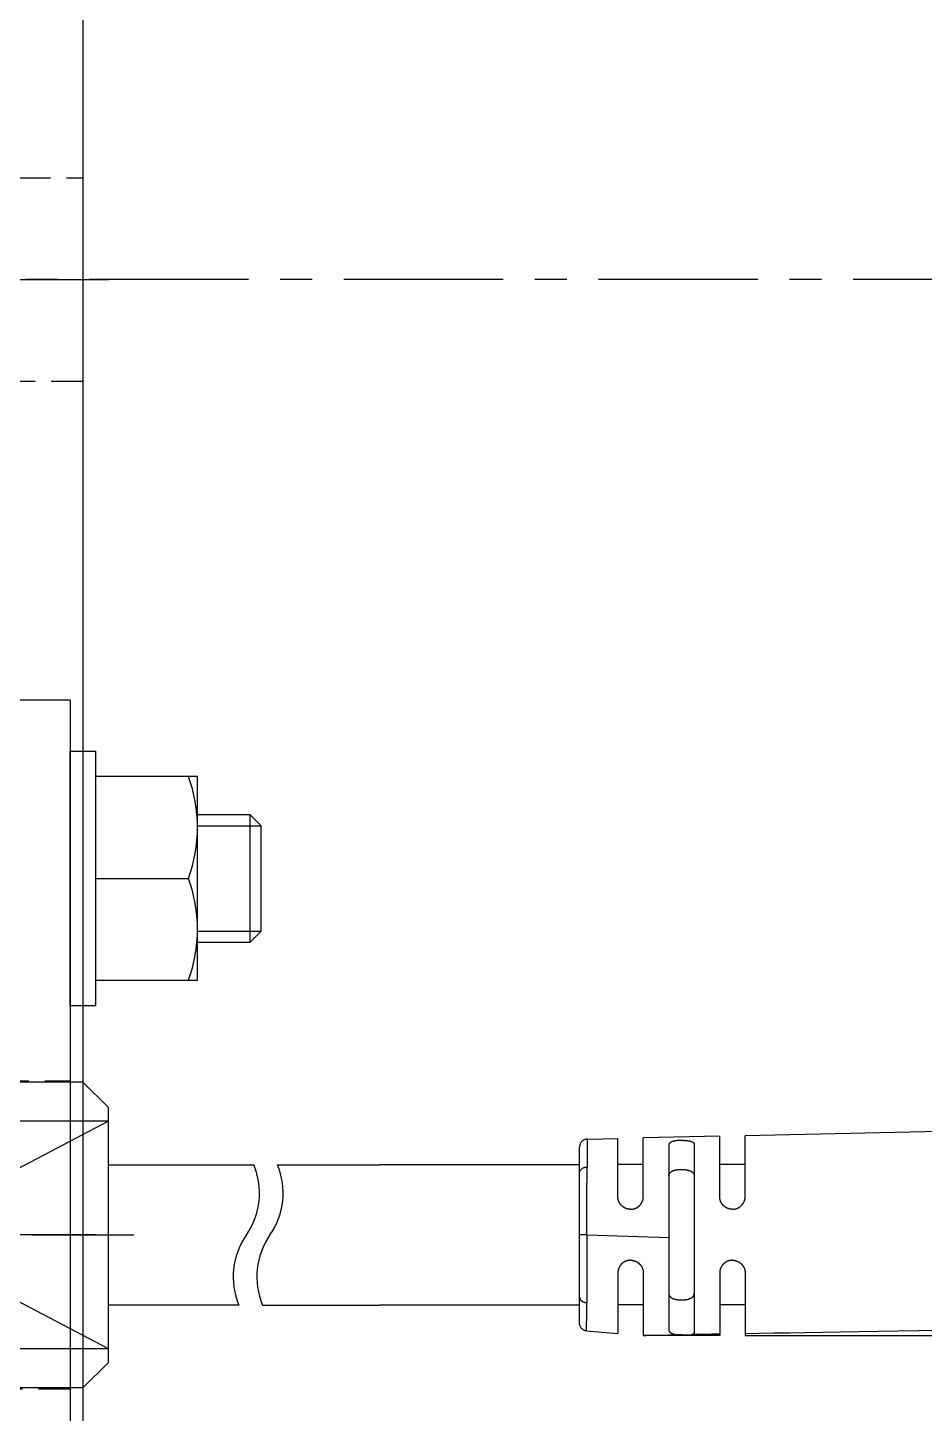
# Model space of a CAD drawing. Header units: inches. Extents: x 0 to 77285, y -118 to 40065.
# Drawn here: x 22046 to 22081.2, y 23136 to 23190.4 of the extents above; entities that cross this region are included whole.
import ezdxf

# ---------------------------------------------------------------- set-up
doc = ezdxf.new("R2010")
doc.units = ezdxf.units.IN
doc.header["$LTSCALE"] = 5
doc.header["$MEASUREMENT"] = 0
doc.linetypes.add('CENTER', pattern=[2, 1.25, -0.25, 0.25, -0.25])
doc.linetypes.add('HIDDEN', pattern=[0.375, 0.25, -0.125])
for name, color, linetype in [('11', 1, 'CENTER'), ('22', 2, 'HIDDEN'), ('4', 4, 'Continuous'), ('55', 5, 'Continuous'), ('G', 231, 'Continuous'), ('T', 3, 'Continuous')]:
    doc.layers.add(name, color=color, linetype=linetype)

# ---------------------------------------------------------------- blocks, each defined once
blk = doc.blocks.new('A$C42c8eb8e')
for p, q in [((-17, 5), (-16, 6)), ((-16, 6), (0, 6)), ((-17, 5), (-17, -5)), ((-17, 4.472), (0, 4.472)), ((-17, -4.472), (0, 4.472)), ((-17, 4.472), (0, -4.472)), ((-42.004, 3.942), (-63.504, 3.942)), ((-42.004, 1.491), (-42.004, 3.942)), ((-41.004, 1.491), (-41.004, 3.942)), ((-41.004, 3.942), (-38.004, 3.942)), ((-40.004, -3.562), (-40.004, 3.817)), ((-38.004, 1.491), (-38.004, 3.942)), ((-35.78, 3.764), (-37.004, 3.864)), ((-37.004, 1.491), (-37.004, 3.864)), ((-39.004, -3.536), (-39.004, 3.731)), ((-35.504, 3.465), (-35.504, -3.465)), ((-42.004, 2.738), (-41.004, 2.738)), ((-38.004, 2.738), (-37.004, 2.738)), ((-35.504, 2.75), (-27.642, 2.75)), ((-23.056, 2.75), (-27.642, 2.75)), ((-22.128, 2.75), (-17, 2.75)), ((-35.789, 0), (-39.004, 0.097)), ((-35.789, 0), (-35.504, 0)), ((-42.004, -1.509), (-42.004, -3.898)), ((-41.004, -1.509), (-41.004, -3.877)), ((-38.004, -1.509), (-38.004, -3.812)), ((-37.004, -1.509), (-37.004, -3.791)), ((-35.798, -3.765), (-35.795, -2.667)), ((-42.004, -2.762), (-41.004, -2.762)), ((-38.004, -2.762), (-37.004, -2.762)), ((-35.504, -2.75), (-27.642, -2.75)), ((-23.636, -2.75), (-27.642, -2.75)), ((-17, -2.75), (-22.708, -2.75)), ((-35.798, -3.765), (-37.004, -3.791)), ((-63.504, -4.361), (-42.004, -3.898)), ((-41.004, -3.877), (-38.004, -3.812)), ((-17, -4.472), (0, -4.472)), ((-17, -5), (-16, -6)), ((-16, -6), (0, -6))]:
    blk.add_line(p, q)
for points in [[(-58.336, 3.612), (-57.278, 3.63), (-56.243, 3.647), (-55.23, 3.663), (-54.241, 3.68), (-53.275, 3.696), (-52.334, 3.711), (-51.418, 3.726), (-50.527, 3.741), (-49.662, 3.755), (-48.823, 3.768), (-48.011, 3.781), (-47.227, 3.794), (-46.47, 3.806), (-45.743, 3.818), (-45.044, 3.829), (-44.375, 3.84), (-43.736, 3.85), (-43.127, 3.86), (-42.55, 3.869), (-42.004, 3.878)], [(-41.004, 3.894), (-40.95, 3.895), (-40.895, 3.896), (-40.841, 3.897), (-40.786, 3.897), (-40.732, 3.898), (-40.677, 3.899), (-40.623, 3.9), (-40.568, 3.901), (-40.514, 3.902), (-40.46, 3.903), (-40.406, 3.904), (-40.352, 3.904), (-40.297, 3.905), (-40.243, 3.906), (-40.189, 3.907), (-40.135, 3.908), (-40.081, 3.909), (-40.028, 3.91), (-39.974, 3.91), (-39.92, 3.911)], [(-40.004, 3.817), (-40.004, 3.819), (-40.004, 3.821), (-40.004, 3.823), (-40.004, 3.825), (-40.004, 3.826), (-40.003, 3.828), (-40.003, 3.83), (-40.003, 3.832), (-40.002, 3.834), (-40.002, 3.835), (-40.002, 3.837), (-40.001, 3.839), (-40.001, 3.841), (-40, 3.842), (-39.999, 3.844), (-39.999, 3.846), (-39.998, 3.847), (-39.997, 3.849), (-39.997, 3.851), (-39.996, 3.852), (-39.995, 3.855), (-39.993, 3.857), (-39.992, 3.859), (-39.991, 3.861), (-39.989, 3.863), (-39.987, 3.865), (-39.986, 3.868), (-39.984, 3.87), (-39.982, 3.872), (-39.98, 3.874), (-39.978, 3.876), (-39.976, 3.878), (-39.974, 3.88), (-39.972, 3.882), (-39.97, 3.884), (-39.967, 3.885), (-39.965, 3.887), (-39.962, 3.889), (-39.96, 3.891), (-39.957, 3.893), (-39.955, 3.894), (-39.954, 3.895), (-39.952, 3.896), (-39.95, 3.897), (-39.949, 3.898), (-39.947, 3.899), (-39.945, 3.9), (-39.943, 3.901), (-39.942, 3.901), (-39.94, 3.902), (-39.938, 3.903), (-39.936, 3.904), (-39.934, 3.905), (-39.932, 3.906), (-39.93, 3.907), (-39.928, 3.908), (-39.926, 3.909), (-39.924, 3.91), (-39.922, 3.91), (-39.92, 3.911)], [(-39.504, 3.922), (-39.531, 3.922), (-39.558, 3.921), (-39.585, 3.921), (-39.61, 3.921), (-39.635, 3.921), (-39.659, 3.921), (-39.683, 3.92), (-39.706, 3.92), (-39.728, 3.919), (-39.75, 3.919), (-39.771, 3.918), (-39.791, 3.918), (-39.81, 3.917), (-39.828, 3.916), (-39.846, 3.916), (-39.862, 3.915), (-39.878, 3.914), (-39.893, 3.913), (-39.907, 3.912), (-39.92, 3.911)], [(-39.504, 3.922), (-39.495, 3.922), (-39.485, 3.922), (-39.476, 3.922), (-39.467, 3.921), (-39.458, 3.921), (-39.449, 3.921), (-39.441, 3.921), (-39.432, 3.921), (-39.424, 3.921), (-39.415, 3.921), (-39.407, 3.921), (-39.4, 3.921), (-39.392, 3.921), (-39.384, 3.921), (-39.377, 3.921), (-39.369, 3.921), (-39.362, 3.921), (-39.355, 3.921), (-39.349, 3.921), (-39.342, 3.92)], [(-38.004, 3.942), (-38.03, 3.941), (-38.062, 3.941), (-38.099, 3.94), (-38.14, 3.939), (-38.186, 3.939), (-38.237, 3.938), (-38.292, 3.937), (-38.352, 3.936), (-38.415, 3.935), (-38.483, 3.934), (-38.554, 3.933), (-38.629, 3.932), (-38.708, 3.93), (-38.79, 3.929), (-38.875, 3.928), (-38.963, 3.926), (-39.054, 3.925), (-39.147, 3.923), (-39.244, 3.922), (-39.342, 3.92)], [(-39.004, 3.731), (-39.004, 3.732), (-39.004, 3.733), (-39.004, 3.734), (-39.004, 3.735), (-39.004, 3.736), (-39.004, 3.737), (-39.004, 3.738), (-39.004, 3.739), (-39.005, 3.74), (-39.005, 3.741), (-39.005, 3.742), (-39.005, 3.742), (-39.005, 3.743), (-39.005, 3.744), (-39.005, 3.745), (-39.005, 3.746), (-39.006, 3.747), (-39.006, 3.748), (-39.006, 3.749), (-39.006, 3.75), (-39.007, 3.753), (-39.008, 3.756), (-39.009, 3.759), (-39.01, 3.762), (-39.011, 3.765), (-39.012, 3.768), (-39.014, 3.771), (-39.015, 3.774), (-39.017, 3.776), (-39.019, 3.779), (-39.02, 3.782), (-39.022, 3.785), (-39.024, 3.788), (-39.027, 3.791), (-39.029, 3.793), (-39.031, 3.796), (-39.034, 3.799), (-39.036, 3.802), (-39.039, 3.804), (-39.042, 3.807), (-39.044, 3.809), (-39.046, 3.811), (-39.048, 3.813), (-39.051, 3.815), (-39.053, 3.817), (-39.055, 3.819), (-39.058, 3.821), (-39.06, 3.823), (-39.063, 3.824), (-39.065, 3.826), (-39.068, 3.828), (-39.071, 3.83), (-39.074, 3.832), (-39.076, 3.834), (-39.079, 3.835), (-39.082, 3.837), (-39.085, 3.839), (-39.088, 3.841), (-39.091, 3.843), (-39.095, 3.844), (-39.098, 3.846), (-39.101, 3.848), (-39.105, 3.85), (-39.108, 3.851), (-39.111, 3.853), (-39.115, 3.855), (-39.118, 3.856), (-39.122, 3.858), (-39.126, 3.86), (-39.129, 3.861), (-39.133, 3.863), (-39.137, 3.865), (-39.141, 3.866), (-39.145, 3.868), (-39.149, 3.869), (-39.153, 3.871), (-39.157, 3.872), (-39.161, 3.874), (-39.165, 3.876), (-39.169, 3.877), (-39.173, 3.878), (-39.177, 3.88), (-39.182, 3.881), (-39.186, 3.883), (-39.19, 3.884), (-39.194, 3.885), (-39.199, 3.887), (-39.203, 3.888), (-39.207, 3.889), (-39.212, 3.891), (-39.216, 3.892), (-39.221, 3.893), (-39.225, 3.894), (-39.23, 3.896), (-39.234, 3.897), (-39.239, 3.898), (-39.243, 3.899), (-39.248, 3.901), (-39.253, 3.902), (-39.258, 3.903), (-39.262, 3.904), (-39.266, 3.905), (-39.27, 3.906), (-39.274, 3.907), (-39.278, 3.908), (-39.282, 3.909), (-39.286, 3.909), (-39.29, 3.91), (-39.295, 3.911), (-39.299, 3.912), (-39.303, 3.913), (-39.307, 3.914), (-39.312, 3.915), (-39.316, 3.916), (-39.32, 3.916), (-39.325, 3.917), (-39.329, 3.918), (-39.333, 3.919), (-39.338, 3.92), (-39.342, 3.92)], [(-35.78, 3.764), (-35.78, 3.715), (-35.78, 3.665), (-35.78, 3.615), (-35.78, 3.563), (-35.78, 3.512), (-35.78, 3.459), (-35.78, 3.406), (-35.781, 3.353), (-35.781, 3.298), (-35.781, 3.243), (-35.781, 3.188), (-35.781, 3.131), (-35.781, 3.074), (-35.781, 3.017), (-35.782, 2.958), (-35.782, 2.9), (-35.782, 2.84), (-35.782, 2.78), (-35.782, 2.719), (-35.782, 2.657)], [(-35.78, 3.764), (-35.757, 3.761), (-35.734, 3.757), (-35.712, 3.751), (-35.691, 3.743), (-35.671, 3.734), (-35.651, 3.723), (-35.633, 3.711), (-35.615, 3.698), (-35.599, 3.684), (-35.583, 3.668), (-35.569, 3.652), (-35.556, 3.634), (-35.545, 3.615), (-35.534, 3.596), (-35.525, 3.576), (-35.518, 3.555), (-35.512, 3.533), (-35.508, 3.511), (-35.505, 3.488), (-35.504, 3.465)], [(-39.504, 2.55), (-39.522, 2.549), (-39.54, 2.549), (-39.557, 2.548), (-39.574, 2.548), (-39.591, 2.547), (-39.608, 2.545), (-39.624, 2.544), (-39.639, 2.542), (-39.655, 2.54), (-39.67, 2.538), (-39.684, 2.536), (-39.699, 2.534), (-39.712, 2.531), (-39.726, 2.529), (-39.739, 2.526), (-39.752, 2.523), (-39.764, 2.52), (-39.776, 2.517), (-39.787, 2.514), (-39.798, 2.51), (-39.816, 2.504), (-39.834, 2.498), (-39.851, 2.491), (-39.867, 2.483), (-39.882, 2.475), (-39.897, 2.467), (-39.911, 2.458), (-39.924, 2.448), (-39.936, 2.438), (-39.947, 2.428), (-39.958, 2.417), (-39.967, 2.405), (-39.976, 2.393), (-39.983, 2.38), (-39.989, 2.367), (-39.995, 2.353), (-39.999, 2.339), (-40.002, 2.324), (-40.004, 2.309), (-40.004, 2.293)], [(-39.004, 2.293), (-39.004, 2.304), (-39.005, 2.314), (-39.007, 2.325), (-39.009, 2.335), (-39.011, 2.344), (-39.014, 2.354), (-39.017, 2.363), (-39.021, 2.372), (-39.026, 2.381), (-39.03, 2.389), (-39.036, 2.397), (-39.041, 2.405), (-39.047, 2.413), (-39.054, 2.42), (-39.06, 2.427), (-39.068, 2.434), (-39.075, 2.441), (-39.083, 2.447), (-39.091, 2.453), (-39.1, 2.459), (-39.112, 2.467), (-39.126, 2.475), (-39.141, 2.483), (-39.156, 2.49), (-39.172, 2.497), (-39.189, 2.503), (-39.207, 2.509), (-39.226, 2.515), (-39.245, 2.52), (-39.265, 2.525), (-39.286, 2.53), (-39.308, 2.534), (-39.33, 2.537), (-39.353, 2.541), (-39.377, 2.543), (-39.401, 2.545), (-39.426, 2.547), (-39.451, 2.549), (-39.477, 2.549), (-39.504, 2.55)], [(-35.789, 0), (-35.788, 0.144), (-35.788, 0.289), (-35.788, 0.435), (-35.787, 0.58), (-35.787, 0.726), (-35.787, 0.871), (-35.786, 1.015), (-35.786, 1.157), (-35.785, 1.299), (-35.785, 1.438), (-35.785, 1.575), (-35.785, 1.709), (-35.784, 1.84), (-35.784, 1.969), (-35.784, 2.093), (-35.783, 2.215), (-35.783, 2.332), (-35.783, 2.445), (-35.782, 2.553), (-35.782, 2.657)], [(-35.504, 2.446), (-35.505, 2.463), (-35.508, 2.479), (-35.512, 2.495), (-35.518, 2.51), (-35.526, 2.525), (-35.535, 2.539), (-35.545, 2.553), (-35.557, 2.566), (-35.57, 2.579), (-35.584, 2.59), (-35.6, 2.601), (-35.617, 2.612), (-35.634, 2.621), (-35.653, 2.629), (-35.673, 2.637), (-35.693, 2.643), (-35.714, 2.648), (-35.736, 2.653), (-35.759, 2.656), (-35.782, 2.657)], [(-41.504, 0.991), (-41.516, 0.992), (-41.529, 0.992), (-41.541, 0.993), (-41.553, 0.994), (-41.565, 0.995), (-41.578, 0.997), (-41.59, 0.999), (-41.602, 1.001), (-41.614, 1.004), (-41.626, 1.007), (-41.638, 1.01), (-41.65, 1.013), (-41.662, 1.017), (-41.674, 1.021), (-41.685, 1.025), (-41.697, 1.03), (-41.708, 1.035), (-41.719, 1.04), (-41.73, 1.045), (-41.741, 1.051), (-41.746, 1.054), (-41.751, 1.056), (-41.755, 1.059), (-41.76, 1.062), (-41.765, 1.065), (-41.77, 1.068), (-41.774, 1.071), (-41.779, 1.074), (-41.783, 1.077), (-41.788, 1.08), (-41.792, 1.083), (-41.797, 1.086), (-41.801, 1.089), (-41.806, 1.093), (-41.81, 1.096), (-41.814, 1.099), (-41.819, 1.103), (-41.823, 1.106), (-41.827, 1.11), (-41.831, 1.113), (-41.836, 1.117), (-41.84, 1.121), (-41.844, 1.125), (-41.848, 1.129), (-41.853, 1.133), (-41.857, 1.137), (-41.861, 1.141), (-41.865, 1.145), (-41.869, 1.149), (-41.873, 1.154), (-41.877, 1.158), (-41.881, 1.162), (-41.884, 1.167), (-41.888, 1.171), (-41.892, 1.176), (-41.895, 1.18), (-41.899, 1.185), (-41.902, 1.189), (-41.906, 1.194), (-41.909, 1.198), (-41.913, 1.203), (-41.916, 1.208), (-41.919, 1.212), (-41.922, 1.217), (-41.925, 1.222), (-41.928, 1.227), (-41.931, 1.232), (-41.934, 1.236), (-41.937, 1.241), (-41.94, 1.246), (-41.943, 1.251), (-41.945, 1.256), (-41.948, 1.261), (-41.951, 1.266), (-41.953, 1.271), (-41.956, 1.276), (-41.958, 1.282), (-41.96, 1.287), (-41.963, 1.292), (-41.965, 1.297), (-41.968, 1.304), (-41.971, 1.311), (-41.973, 1.318), (-41.976, 1.326), (-41.978, 1.333), (-41.981, 1.34), (-41.983, 1.348), (-41.985, 1.355), (-41.987, 1.362), (-41.989, 1.37), (-41.991, 1.377), (-41.993, 1.384), (-41.994, 1.392), (-41.996, 1.399), (-41.997, 1.407), (-41.998, 1.414), (-41.999, 1.422), (-42, 1.429), (-42.001, 1.437), (-42.002, 1.444), (-42.002, 1.447), (-42.002, 1.449), (-42.003, 1.451), (-42.003, 1.454), (-42.003, 1.456), (-42.003, 1.458), (-42.003, 1.461), (-42.003, 1.463), (-42.003, 1.465), (-42.004, 1.468), (-42.004, 1.47), (-42.004, 1.473), (-42.004, 1.475), (-42.004, 1.477), (-42.004, 1.48), (-42.004, 1.482), (-42.004, 1.484), (-42.004, 1.487), (-42.004, 1.489), (-42.004, 1.491)], [(-41.504, 0.991), (-41.502, 0.991), (-41.499, 0.991), (-41.497, 0.991), (-41.494, 0.991), (-41.492, 0.992), (-41.489, 0.992), (-41.487, 0.992), (-41.484, 0.992), (-41.482, 0.992), (-41.479, 0.992), (-41.477, 0.992), (-41.474, 0.992), (-41.472, 0.992), (-41.47, 0.993), (-41.467, 0.993), (-41.465, 0.993), (-41.462, 0.993), (-41.46, 0.993), (-41.457, 0.994), (-41.455, 0.994), (-41.447, 0.995), (-41.439, 0.996), (-41.431, 0.997), (-41.423, 0.998), (-41.415, 0.999), (-41.408, 1.001), (-41.4, 1.002), (-41.392, 1.004), (-41.384, 1.006), (-41.377, 1.008), (-41.369, 1.01), (-41.361, 1.012), (-41.354, 1.015), (-41.346, 1.017), (-41.339, 1.02), (-41.331, 1.022), (-41.324, 1.025), (-41.316, 1.028), (-41.309, 1.031), (-41.302, 1.034), (-41.297, 1.036), (-41.291, 1.039), (-41.286, 1.041), (-41.281, 1.044), (-41.276, 1.047), (-41.271, 1.049), (-41.265, 1.052), (-41.26, 1.055), (-41.255, 1.058), (-41.25, 1.061), (-41.245, 1.064), (-41.24, 1.067), (-41.235, 1.07), (-41.231, 1.073), (-41.226, 1.076), (-41.221, 1.079), (-41.216, 1.083), (-41.211, 1.086), (-41.207, 1.089), (-41.202, 1.093), (-41.198, 1.096), (-41.193, 1.1), (-41.188, 1.104), (-41.184, 1.107), (-41.179, 1.111), (-41.175, 1.115), (-41.171, 1.119), (-41.166, 1.123), (-41.162, 1.127), (-41.158, 1.131), (-41.154, 1.135), (-41.15, 1.139), (-41.146, 1.143), (-41.142, 1.147), (-41.138, 1.151), (-41.134, 1.156), (-41.13, 1.16), (-41.126, 1.164), (-41.122, 1.169), (-41.119, 1.173), (-41.115, 1.177), (-41.112, 1.182), (-41.108, 1.186), (-41.105, 1.19), (-41.102, 1.195), (-41.099, 1.199), (-41.095, 1.203), (-41.092, 1.208), (-41.089, 1.212), (-41.086, 1.217), (-41.083, 1.222), (-41.08, 1.226), (-41.077, 1.231), (-41.075, 1.235), (-41.072, 1.24), (-41.069, 1.245), (-41.067, 1.249), (-41.064, 1.254), (-41.061, 1.259), (-41.059, 1.264), (-41.054, 1.274), (-41.049, 1.285), (-41.044, 1.296), (-41.039, 1.307), (-41.035, 1.318), (-41.031, 1.329), (-41.028, 1.341), (-41.024, 1.352), (-41.021, 1.363), (-41.018, 1.375), (-41.015, 1.386), (-41.013, 1.398), (-41.011, 1.41), (-41.009, 1.421), (-41.008, 1.433), (-41.006, 1.445), (-41.005, 1.456), (-41.005, 1.468), (-41.004, 1.48), (-41.004, 1.491)], [(-37.504, 0.991), (-37.517, 0.992), (-37.529, 0.992), (-37.542, 0.993), (-37.554, 0.994), (-37.567, 0.996), (-37.58, 0.997), (-37.592, 0.999), (-37.605, 1.002), (-37.617, 1.005), (-37.629, 1.008), (-37.642, 1.011), (-37.654, 1.015), (-37.666, 1.019), (-37.678, 1.023), (-37.69, 1.027), (-37.701, 1.032), (-37.713, 1.037), (-37.724, 1.043), (-37.736, 1.048), (-37.747, 1.054), (-37.751, 1.057), (-37.756, 1.06), (-37.761, 1.062), (-37.766, 1.065), (-37.77, 1.068), (-37.775, 1.071), (-37.779, 1.074), (-37.784, 1.077), (-37.789, 1.08), (-37.793, 1.083), (-37.797, 1.086), (-37.802, 1.09), (-37.806, 1.093), (-37.811, 1.096), (-37.815, 1.1), (-37.819, 1.103), (-37.823, 1.107), (-37.828, 1.11), (-37.832, 1.114), (-37.836, 1.117), (-37.84, 1.121), (-37.844, 1.125), (-37.848, 1.129), (-37.853, 1.133), (-37.857, 1.137), (-37.861, 1.141), (-37.865, 1.145), (-37.869, 1.149), (-37.873, 1.153), (-37.877, 1.158), (-37.88, 1.162), (-37.884, 1.166), (-37.888, 1.171), (-37.891, 1.175), (-37.895, 1.18), (-37.899, 1.184), (-37.902, 1.189), (-37.905, 1.193), (-37.909, 1.198), (-37.912, 1.202), (-37.915, 1.207), (-37.919, 1.212), (-37.922, 1.216), (-37.925, 1.221), (-37.928, 1.226), (-37.931, 1.231), (-37.934, 1.235), (-37.936, 1.24), (-37.939, 1.245), (-37.942, 1.25), (-37.945, 1.255), (-37.947, 1.26), (-37.95, 1.265), (-37.952, 1.27), (-37.955, 1.275), (-37.957, 1.28), (-37.959, 1.285), (-37.962, 1.29), (-37.964, 1.295), (-37.966, 1.3), (-37.969, 1.307), (-37.972, 1.314), (-37.974, 1.321), (-37.977, 1.328), (-37.979, 1.336), (-37.982, 1.343), (-37.984, 1.35), (-37.986, 1.357), (-37.988, 1.364), (-37.99, 1.372), (-37.991, 1.379), (-37.993, 1.386), (-37.994, 1.394), (-37.996, 1.401), (-37.997, 1.408), (-37.998, 1.416), (-37.999, 1.423), (-38, 1.43), (-38.001, 1.438), (-38.002, 1.445), (-38.002, 1.447), (-38.002, 1.45), (-38.003, 1.452), (-38.003, 1.454), (-38.003, 1.457), (-38.003, 1.459), (-38.003, 1.461), (-38.003, 1.464), (-38.003, 1.466), (-38.004, 1.468), (-38.004, 1.471), (-38.004, 1.473), (-38.004, 1.475), (-38.004, 1.478), (-38.004, 1.48), (-38.004, 1.482), (-38.004, 1.484), (-38.004, 1.487), (-38.004, 1.489), (-38.004, 1.491)], [(-37.504, 0.991), (-37.502, 0.991), (-37.499, 0.991), (-37.497, 0.991), (-37.494, 0.991), (-37.492, 0.992), (-37.489, 0.992), (-37.487, 0.992), (-37.484, 0.992), (-37.482, 0.992), (-37.479, 0.992), (-37.477, 0.992), (-37.474, 0.992), (-37.472, 0.992), (-37.47, 0.993), (-37.467, 0.993), (-37.465, 0.993), (-37.462, 0.993), (-37.46, 0.993), (-37.457, 0.994), (-37.455, 0.994), (-37.447, 0.995), (-37.439, 0.996), (-37.431, 0.997), (-37.423, 0.998), (-37.416, 0.999), (-37.408, 1.001), (-37.4, 1.002), (-37.392, 1.004), (-37.384, 1.006), (-37.377, 1.008), (-37.369, 1.01), (-37.361, 1.012), (-37.354, 1.015), (-37.346, 1.017), (-37.339, 1.02), (-37.331, 1.022), (-37.324, 1.025), (-37.317, 1.028), (-37.309, 1.031), (-37.302, 1.034), (-37.297, 1.036), (-37.292, 1.039), (-37.287, 1.041), (-37.281, 1.044), (-37.276, 1.046), (-37.271, 1.049), (-37.266, 1.052), (-37.261, 1.055), (-37.256, 1.057), (-37.251, 1.06), (-37.246, 1.063), (-37.241, 1.066), (-37.236, 1.069), (-37.231, 1.073), (-37.226, 1.076), (-37.222, 1.079), (-37.217, 1.082), (-37.212, 1.086), (-37.207, 1.089), (-37.203, 1.092), (-37.198, 1.096), (-37.194, 1.099), (-37.189, 1.103), (-37.185, 1.107), (-37.18, 1.11), (-37.176, 1.114), (-37.172, 1.118), (-37.167, 1.122), (-37.163, 1.126), (-37.159, 1.13), (-37.155, 1.134), (-37.151, 1.138), (-37.147, 1.142), (-37.143, 1.146), (-37.139, 1.15), (-37.135, 1.154), (-37.131, 1.159), (-37.127, 1.163), (-37.123, 1.167), (-37.12, 1.172), (-37.116, 1.176), (-37.113, 1.18), (-37.11, 1.184), (-37.106, 1.189), (-37.103, 1.193), (-37.1, 1.197), (-37.097, 1.202), (-37.094, 1.206), (-37.091, 1.21), (-37.088, 1.215), (-37.085, 1.219), (-37.082, 1.224), (-37.079, 1.228), (-37.076, 1.233), (-37.073, 1.238), (-37.071, 1.242), (-37.068, 1.247), (-37.065, 1.252), (-37.063, 1.256), (-37.06, 1.261), (-37.055, 1.272), (-37.05, 1.283), (-37.045, 1.294), (-37.04, 1.305), (-37.036, 1.316), (-37.032, 1.327), (-37.028, 1.339), (-37.025, 1.35), (-37.021, 1.362), (-37.018, 1.374), (-37.016, 1.385), (-37.013, 1.397), (-37.011, 1.409), (-37.009, 1.421), (-37.008, 1.432), (-37.006, 1.444), (-37.005, 1.456), (-37.005, 1.468), (-37.004, 1.48), (-37.004, 1.491)], [(-35.789, 0), (-35.789, -0.154), (-35.789, -0.306), (-35.79, -0.457), (-35.79, -0.606), (-35.79, -0.754), (-35.791, -0.9), (-35.791, -1.043), (-35.791, -1.185), (-35.792, -1.324), (-35.792, -1.461), (-35.792, -1.596), (-35.793, -1.727), (-35.793, -1.856), (-35.793, -1.982), (-35.794, -2.105), (-35.794, -2.224), (-35.794, -2.34), (-35.795, -2.453), (-35.795, -2.562), (-35.795, -2.667)], [(-41.504, -1.009), (-41.507, -1.009), (-41.509, -1.009), (-41.512, -1.009), (-41.514, -1.009), (-41.516, -1.009), (-41.519, -1.009), (-41.521, -1.009), (-41.524, -1.009), (-41.526, -1.009), (-41.529, -1.009), (-41.531, -1.009), (-41.534, -1.009), (-41.536, -1.01), (-41.539, -1.01), (-41.541, -1.01), (-41.544, -1.01), (-41.546, -1.01), (-41.549, -1.011), (-41.551, -1.011), (-41.554, -1.011), (-41.561, -1.012), (-41.569, -1.013), (-41.577, -1.014), (-41.585, -1.015), (-41.593, -1.017), (-41.6, -1.018), (-41.608, -1.02), (-41.616, -1.021), (-41.623, -1.023), (-41.631, -1.025), (-41.639, -1.027), (-41.646, -1.029), (-41.654, -1.032), (-41.661, -1.034), (-41.669, -1.037), (-41.676, -1.039), (-41.684, -1.042), (-41.691, -1.045), (-41.698, -1.048), (-41.705, -1.051), (-41.711, -1.053), (-41.716, -1.056), (-41.721, -1.058), (-41.726, -1.061), (-41.732, -1.063), (-41.737, -1.066), (-41.742, -1.069), (-41.747, -1.072), (-41.752, -1.074), (-41.757, -1.077), (-41.762, -1.08), (-41.767, -1.083), (-41.772, -1.086), (-41.777, -1.089), (-41.782, -1.093), (-41.786, -1.096), (-41.791, -1.099), (-41.796, -1.102), (-41.8, -1.106), (-41.805, -1.109), (-41.81, -1.113), (-41.814, -1.116), (-41.819, -1.12), (-41.823, -1.124), (-41.828, -1.127), (-41.832, -1.131), (-41.836, -1.135), (-41.841, -1.139), (-41.845, -1.143), (-41.849, -1.147), (-41.853, -1.151), (-41.857, -1.155), (-41.861, -1.159), (-41.865, -1.163), (-41.869, -1.167), (-41.873, -1.171), (-41.877, -1.176), (-41.881, -1.18), (-41.885, -1.184), (-41.888, -1.188), (-41.892, -1.193), (-41.895, -1.197), (-41.898, -1.201), (-41.902, -1.205), (-41.905, -1.21), (-41.908, -1.214), (-41.911, -1.218), (-41.914, -1.223), (-41.917, -1.227), (-41.92, -1.231), (-41.923, -1.236), (-41.926, -1.24), (-41.929, -1.245), (-41.932, -1.249), (-41.934, -1.254), (-41.937, -1.258), (-41.94, -1.263), (-41.942, -1.268), (-41.945, -1.272), (-41.947, -1.277), (-41.953, -1.288), (-41.958, -1.299), (-41.963, -1.31), (-41.968, -1.321), (-41.972, -1.333), (-41.976, -1.344), (-41.98, -1.356), (-41.984, -1.367), (-41.987, -1.379), (-41.99, -1.391), (-41.993, -1.402), (-41.995, -1.414), (-41.997, -1.426), (-41.999, -1.438), (-42.001, -1.45), (-42.002, -1.462), (-42.003, -1.473), (-42.004, -1.485), (-42.004, -1.497), (-42.004, -1.509)], [(-41.504, -1.009), (-41.491, -1.009), (-41.478, -1.009), (-41.465, -1.01), (-41.452, -1.011), (-41.439, -1.013), (-41.426, -1.015), (-41.413, -1.017), (-41.4, -1.02), (-41.387, -1.023), (-41.374, -1.026), (-41.361, -1.03), (-41.349, -1.034), (-41.336, -1.038), (-41.324, -1.042), (-41.312, -1.047), (-41.3, -1.052), (-41.288, -1.058), (-41.276, -1.064), (-41.265, -1.07), (-41.254, -1.076), (-41.249, -1.079), (-41.244, -1.081), (-41.24, -1.084), (-41.235, -1.087), (-41.231, -1.09), (-41.226, -1.093), (-41.221, -1.096), (-41.217, -1.099), (-41.213, -1.102), (-41.208, -1.106), (-41.204, -1.109), (-41.199, -1.112), (-41.195, -1.116), (-41.191, -1.119), (-41.187, -1.122), (-41.183, -1.126), (-41.178, -1.129), (-41.174, -1.133), (-41.17, -1.136), (-41.166, -1.14), (-41.162, -1.144), (-41.158, -1.148), (-41.154, -1.152), (-41.15, -1.156), (-41.146, -1.16), (-41.142, -1.164), (-41.138, -1.168), (-41.134, -1.172), (-41.131, -1.176), (-41.127, -1.18), (-41.123, -1.185), (-41.12, -1.189), (-41.116, -1.193), (-41.112, -1.198), (-41.109, -1.202), (-41.106, -1.207), (-41.102, -1.211), (-41.099, -1.216), (-41.096, -1.22), (-41.093, -1.225), (-41.089, -1.229), (-41.086, -1.234), (-41.083, -1.238), (-41.08, -1.243), (-41.078, -1.248), (-41.075, -1.252), (-41.072, -1.257), (-41.069, -1.262), (-41.067, -1.267), (-41.064, -1.272), (-41.061, -1.276), (-41.059, -1.281), (-41.056, -1.286), (-41.054, -1.291), (-41.052, -1.296), (-41.049, -1.301), (-41.047, -1.306), (-41.045, -1.311), (-41.043, -1.316), (-41.041, -1.321), (-41.038, -1.328), (-41.035, -1.335), (-41.033, -1.342), (-41.03, -1.349), (-41.028, -1.356), (-41.026, -1.363), (-41.024, -1.37), (-41.022, -1.377), (-41.02, -1.384), (-41.018, -1.391), (-41.016, -1.398), (-41.015, -1.405), (-41.013, -1.413), (-41.012, -1.42), (-41.011, -1.427), (-41.01, -1.434), (-41.009, -1.442), (-41.008, -1.449), (-41.007, -1.456), (-41.006, -1.463), (-41.006, -1.466), (-41.006, -1.468), (-41.006, -1.47), (-41.005, -1.472), (-41.005, -1.475), (-41.005, -1.477), (-41.005, -1.479), (-41.005, -1.481), (-41.005, -1.484), (-41.005, -1.486), (-41.005, -1.488), (-41.004, -1.49), (-41.004, -1.493), (-41.004, -1.495), (-41.004, -1.497), (-41.004, -1.5), (-41.004, -1.502), (-41.004, -1.504), (-41.004, -1.506), (-41.004, -1.509)], [(-37.504, -1.009), (-37.507, -1.009), (-37.509, -1.009), (-37.512, -1.009), (-37.514, -1.009), (-37.516, -1.009), (-37.519, -1.009), (-37.521, -1.009), (-37.524, -1.009), (-37.526, -1.009), (-37.529, -1.009), (-37.531, -1.009), (-37.534, -1.009), (-37.536, -1.01), (-37.539, -1.01), (-37.541, -1.01), (-37.544, -1.01), (-37.546, -1.01), (-37.549, -1.011), (-37.551, -1.011), (-37.554, -1.011), (-37.561, -1.012), (-37.569, -1.013), (-37.577, -1.014), (-37.585, -1.015), (-37.593, -1.017), (-37.6, -1.018), (-37.608, -1.02), (-37.616, -1.021), (-37.624, -1.023), (-37.631, -1.025), (-37.639, -1.027), (-37.646, -1.029), (-37.654, -1.032), (-37.662, -1.034), (-37.669, -1.037), (-37.676, -1.039), (-37.684, -1.042), (-37.691, -1.045), (-37.698, -1.048), (-37.706, -1.051), (-37.711, -1.053), (-37.716, -1.056), (-37.721, -1.058), (-37.727, -1.061), (-37.732, -1.063), (-37.737, -1.066), (-37.742, -1.069), (-37.747, -1.072), (-37.752, -1.075), (-37.757, -1.077), (-37.762, -1.08), (-37.767, -1.083), (-37.772, -1.086), (-37.777, -1.09), (-37.782, -1.093), (-37.787, -1.096), (-37.791, -1.099), (-37.796, -1.103), (-37.801, -1.106), (-37.805, -1.109), (-37.81, -1.113), (-37.814, -1.117), (-37.819, -1.12), (-37.823, -1.124), (-37.828, -1.128), (-37.832, -1.131), (-37.837, -1.135), (-37.841, -1.139), (-37.845, -1.143), (-37.849, -1.147), (-37.854, -1.151), (-37.858, -1.155), (-37.862, -1.159), (-37.866, -1.163), (-37.87, -1.167), (-37.874, -1.172), (-37.877, -1.176), (-37.881, -1.18), (-37.885, -1.185), (-37.889, -1.189), (-37.892, -1.193), (-37.895, -1.197), (-37.899, -1.202), (-37.902, -1.206), (-37.905, -1.21), (-37.908, -1.214), (-37.912, -1.219), (-37.915, -1.223), (-37.918, -1.228), (-37.921, -1.232), (-37.924, -1.237), (-37.927, -1.241), (-37.929, -1.246), (-37.932, -1.25), (-37.935, -1.255), (-37.938, -1.259), (-37.94, -1.264), (-37.943, -1.269), (-37.945, -1.273), (-37.948, -1.278), (-37.953, -1.289), (-37.958, -1.3), (-37.963, -1.311), (-37.968, -1.322), (-37.972, -1.333), (-37.976, -1.345), (-37.98, -1.356), (-37.984, -1.368), (-37.987, -1.379), (-37.99, -1.391), (-37.993, -1.403), (-37.995, -1.415), (-37.997, -1.426), (-37.999, -1.438), (-38.001, -1.45), (-38.002, -1.462), (-38.003, -1.474), (-38.004, -1.485), (-38.004, -1.497), (-38.004, -1.509)], [(-37.504, -1.009), (-37.491, -1.009), (-37.478, -1.009), (-37.465, -1.01), (-37.452, -1.011), (-37.439, -1.013), (-37.426, -1.015), (-37.413, -1.017), (-37.4, -1.02), (-37.388, -1.023), (-37.375, -1.026), (-37.362, -1.029), (-37.35, -1.033), (-37.337, -1.037), (-37.325, -1.042), (-37.313, -1.047), (-37.301, -1.052), (-37.289, -1.057), (-37.278, -1.063), (-37.266, -1.069), (-37.255, -1.075), (-37.251, -1.078), (-37.246, -1.08), (-37.241, -1.083), (-37.237, -1.086), (-37.232, -1.089), (-37.227, -1.092), (-37.223, -1.095), (-37.218, -1.098), (-37.214, -1.101), (-37.21, -1.105), (-37.205, -1.108), (-37.201, -1.111), (-37.196, -1.114), (-37.192, -1.118), (-37.188, -1.121), (-37.184, -1.125), (-37.18, -1.128), (-37.176, -1.132), (-37.172, -1.135), (-37.167, -1.139), (-37.163, -1.143), (-37.159, -1.147), (-37.155, -1.151), (-37.151, -1.155), (-37.147, -1.159), (-37.143, -1.163), (-37.139, -1.167), (-37.135, -1.171), (-37.132, -1.175), (-37.128, -1.179), (-37.124, -1.184), (-37.121, -1.188), (-37.117, -1.192), (-37.113, -1.197), (-37.11, -1.201), (-37.106, -1.206), (-37.103, -1.21), (-37.1, -1.215), (-37.096, -1.219), (-37.093, -1.224), (-37.09, -1.228), (-37.087, -1.233), (-37.084, -1.237), (-37.081, -1.242), (-37.078, -1.247), (-37.075, -1.251), (-37.073, -1.256), (-37.07, -1.261), (-37.067, -1.266), (-37.064, -1.271), (-37.062, -1.275), (-37.059, -1.28), (-37.057, -1.285), (-37.054, -1.29), (-37.052, -1.295), (-37.05, -1.3), (-37.047, -1.305), (-37.045, -1.31), (-37.043, -1.315), (-37.041, -1.32), (-37.038, -1.327), (-37.036, -1.334), (-37.033, -1.341), (-37.031, -1.348), (-37.028, -1.355), (-37.026, -1.362), (-37.024, -1.369), (-37.022, -1.376), (-37.02, -1.383), (-37.018, -1.391), (-37.017, -1.398), (-37.015, -1.405), (-37.014, -1.412), (-37.012, -1.419), (-37.011, -1.427), (-37.01, -1.434), (-37.009, -1.441), (-37.008, -1.449), (-37.007, -1.456), (-37.006, -1.463), (-37.006, -1.465), (-37.006, -1.468), (-37.006, -1.47), (-37.005, -1.472), (-37.005, -1.474), (-37.005, -1.477), (-37.005, -1.479), (-37.005, -1.481), (-37.005, -1.484), (-37.005, -1.486), (-37.005, -1.488), (-37.004, -1.49), (-37.004, -1.493), (-37.004, -1.495), (-37.004, -1.497), (-37.004, -1.5), (-37.004, -1.502), (-37.004, -1.504), (-37.004, -1.506), (-37.004, -1.509)], [(-39.504, -2.574), (-39.522, -2.574), (-39.54, -2.573), (-39.557, -2.573), (-39.574, -2.572), (-39.591, -2.571), (-39.608, -2.57), (-39.624, -2.568), (-39.639, -2.567), (-39.655, -2.565), (-39.67, -2.563), (-39.684, -2.561), (-39.699, -2.558), (-39.712, -2.556), (-39.726, -2.553), (-39.739, -2.55), (-39.752, -2.547), (-39.764, -2.544), (-39.776, -2.541), (-39.787, -2.538), (-39.798, -2.535), (-39.816, -2.528), (-39.834, -2.522), (-39.851, -2.515), (-39.867, -2.507), (-39.882, -2.499), (-39.897, -2.491), (-39.911, -2.482), (-39.924, -2.473), (-39.936, -2.463), (-39.947, -2.452), (-39.958, -2.441), (-39.967, -2.43), (-39.976, -2.417), (-39.983, -2.405), (-39.989, -2.392), (-39.995, -2.378), (-39.999, -2.364), (-40.002, -2.349), (-40.004, -2.333), (-40.004, -2.317)], [(-39.004, -2.317), (-39.004, -2.328), (-39.005, -2.339), (-39.007, -2.349), (-39.009, -2.359), (-39.011, -2.369), (-39.014, -2.378), (-39.017, -2.387), (-39.021, -2.396), (-39.026, -2.405), (-39.03, -2.413), (-39.036, -2.422), (-39.041, -2.429), (-39.047, -2.437), (-39.054, -2.444), (-39.06, -2.452), (-39.068, -2.458), (-39.075, -2.465), (-39.083, -2.472), (-39.091, -2.478), (-39.1, -2.484), (-39.112, -2.492), (-39.126, -2.5), (-39.141, -2.507), (-39.156, -2.514), (-39.172, -2.521), (-39.189, -2.528), (-39.207, -2.534), (-39.226, -2.539), (-39.245, -2.545), (-39.265, -2.55), (-39.286, -2.554), (-39.308, -2.558), (-39.33, -2.562), (-39.353, -2.565), (-39.377, -2.568), (-39.401, -2.57), (-39.426, -2.572), (-39.451, -2.573), (-39.477, -2.574), (-39.504, -2.574)], [(-35.504, -2.454), (-35.505, -2.471), (-35.508, -2.488), (-35.513, -2.504), (-35.519, -2.52), (-35.527, -2.535), (-35.536, -2.55), (-35.547, -2.564), (-35.56, -2.577), (-35.574, -2.59), (-35.589, -2.602), (-35.605, -2.613), (-35.623, -2.623), (-35.641, -2.633), (-35.661, -2.641), (-35.681, -2.648), (-35.703, -2.654), (-35.725, -2.659), (-35.748, -2.663), (-35.771, -2.665), (-35.795, -2.667)], [(-39.504, -3.716), (-39.517, -3.716), (-39.529, -3.717), (-39.542, -3.717), (-39.555, -3.717), (-39.568, -3.717), (-39.58, -3.716), (-39.593, -3.716), (-39.605, -3.716), (-39.618, -3.715), (-39.63, -3.715), (-39.643, -3.714), (-39.655, -3.714), (-39.667, -3.713), (-39.679, -3.712), (-39.691, -3.711), (-39.703, -3.71), (-39.714, -3.709), (-39.726, -3.708), (-39.737, -3.706), (-39.748, -3.705), (-39.753, -3.704), (-39.758, -3.703), (-39.762, -3.703), (-39.767, -3.702), (-39.772, -3.701), (-39.776, -3.701), (-39.781, -3.7), (-39.785, -3.699), (-39.79, -3.698), (-39.794, -3.698), (-39.799, -3.697), (-39.803, -3.696), (-39.808, -3.695), (-39.812, -3.694), (-39.816, -3.693), (-39.82, -3.692), (-39.825, -3.692), (-39.829, -3.691), (-39.833, -3.69), (-39.837, -3.689), (-39.841, -3.688), (-39.846, -3.687), (-39.85, -3.686), (-39.854, -3.684), (-39.858, -3.683), (-39.862, -3.682), (-39.866, -3.681), (-39.87, -3.68), (-39.874, -3.679), (-39.878, -3.677), (-39.881, -3.676), (-39.885, -3.675), (-39.889, -3.674), (-39.892, -3.672), (-39.896, -3.671), (-39.899, -3.67), (-39.903, -3.668), (-39.906, -3.667), (-39.91, -3.666), (-39.913, -3.664), (-39.916, -3.663), (-39.919, -3.662), (-39.922, -3.66), (-39.925, -3.659), (-39.928, -3.657), (-39.931, -3.656), (-39.934, -3.654), (-39.937, -3.653), (-39.94, -3.651), (-39.942, -3.65), (-39.945, -3.648), (-39.948, -3.646), (-39.95, -3.645), (-39.953, -3.643), (-39.955, -3.642), (-39.957, -3.64), (-39.96, -3.638), (-39.962, -3.637), (-39.964, -3.635), (-39.966, -3.633), (-39.969, -3.631), (-39.972, -3.628), (-39.974, -3.626), (-39.977, -3.623), (-39.979, -3.621), (-39.982, -3.618), (-39.984, -3.616), (-39.986, -3.613), (-39.988, -3.611), (-39.99, -3.608), (-39.991, -3.605), (-39.993, -3.603), (-39.995, -3.6), (-39.996, -3.597), (-39.997, -3.595), (-39.998, -3.592), (-39.999, -3.589), (-40, -3.586), (-40.001, -3.583), (-40.002, -3.581), (-40.002, -3.58), (-40.002, -3.579), (-40.003, -3.578), (-40.003, -3.577), (-40.003, -3.576), (-40.003, -3.575), (-40.003, -3.574), (-40.003, -3.573), (-40.003, -3.572), (-40.004, -3.571), (-40.004, -3.571), (-40.004, -3.57), (-40.004, -3.569), (-40.004, -3.568), (-40.004, -3.567), (-40.004, -3.566), (-40.004, -3.565), (-40.004, -3.564), (-40.004, -3.563), (-40.004, -3.562)], [(-39.504, -3.716), (-39.502, -3.716), (-39.499, -3.716), (-39.497, -3.716), (-39.494, -3.716), (-39.492, -3.716), (-39.489, -3.716), (-39.487, -3.716), (-39.484, -3.716), (-39.482, -3.716), (-39.479, -3.716), (-39.477, -3.715), (-39.474, -3.715), (-39.472, -3.715), (-39.469, -3.715), (-39.467, -3.715), (-39.465, -3.715), (-39.462, -3.715), (-39.46, -3.715), (-39.457, -3.715), (-39.455, -3.714), (-39.447, -3.714), (-39.439, -3.714), (-39.431, -3.713), (-39.423, -3.713), (-39.415, -3.712), (-39.408, -3.712), (-39.4, -3.711), (-39.392, -3.71), (-39.384, -3.71), (-39.377, -3.709), (-39.369, -3.708), (-39.361, -3.707), (-39.354, -3.707), (-39.346, -3.706), (-39.339, -3.705), (-39.331, -3.704), (-39.324, -3.703), (-39.317, -3.702), (-39.309, -3.701), (-39.302, -3.7), (-39.297, -3.699), (-39.292, -3.699), (-39.286, -3.698), (-39.281, -3.697), (-39.276, -3.696), (-39.271, -3.695), (-39.266, -3.694), (-39.261, -3.693), (-39.255, -3.692), (-39.25, -3.692), (-39.245, -3.691), (-39.241, -3.69), (-39.236, -3.689), (-39.231, -3.688), (-39.226, -3.687), (-39.221, -3.686), (-39.216, -3.684), (-39.212, -3.683), (-39.207, -3.682), (-39.202, -3.681), (-39.198, -3.68), (-39.193, -3.679), (-39.189, -3.678), (-39.184, -3.677), (-39.18, -3.675), (-39.176, -3.674), (-39.171, -3.673), (-39.167, -3.672), (-39.163, -3.67), (-39.158, -3.669), (-39.154, -3.668), (-39.15, -3.666), (-39.146, -3.665), (-39.142, -3.664), (-39.138, -3.662), (-39.134, -3.661), (-39.13, -3.659), (-39.127, -3.658), (-39.123, -3.657), (-39.119, -3.655), (-39.116, -3.654), (-39.112, -3.652), (-39.109, -3.651), (-39.106, -3.649), (-39.103, -3.648), (-39.099, -3.647), (-39.096, -3.645), (-39.093, -3.644), (-39.09, -3.642), (-39.087, -3.64), (-39.084, -3.639), (-39.081, -3.637), (-39.078, -3.636), (-39.076, -3.634), (-39.073, -3.633), (-39.07, -3.631), (-39.068, -3.629), (-39.065, -3.628), (-39.063, -3.626), (-39.06, -3.624), (-39.055, -3.621), (-39.05, -3.617), (-39.045, -3.613), (-39.04, -3.609), (-39.036, -3.605), (-39.032, -3.6), (-39.028, -3.596), (-39.024, -3.592), (-39.021, -3.587), (-39.018, -3.583), (-39.016, -3.579), (-39.013, -3.574), (-39.011, -3.569), (-39.009, -3.565), (-39.008, -3.56), (-39.006, -3.556), (-39.005, -3.551), (-39.005, -3.546), (-39.004, -3.541), (-39.004, -3.536)], [(-35.798, -3.765), (-35.773, -3.763), (-35.75, -3.76), (-35.727, -3.755), (-35.705, -3.748), (-35.683, -3.74), (-35.662, -3.729), (-35.643, -3.718), (-35.624, -3.705), (-35.606, -3.69), (-35.59, -3.675), (-35.574, -3.658), (-35.56, -3.64), (-35.548, -3.621), (-35.537, -3.601), (-35.527, -3.58), (-35.519, -3.559), (-35.513, -3.536), (-35.508, -3.513), (-35.505, -3.489), (-35.504, -3.465)]]:
    blk.add_lwpolyline(points)
for centre, start, end in [((-25.677, 1.636), 324.9444, 23.0267), ((-24.749, 1.636), 324.9444, 23.0267), ((-21.014, -1.636), 144.9444, 203.0267), ((-20.086, -1.636), 144.9444, 203.0267)]:
    blk.add_arc(centre, 2.848, start, end)
at = {"layer": '11'}
blk.add_line((316, 0), (-18, 0), dxfattribs=at)
blk = doc.blocks.new('A$C284e43e4')
blk.add_line((-9, -142.5), (-9, 142.5))
at = {"layer": '11'}
blk.add_line((-10, 0), (1, 0), dxfattribs=at)
at = {"layer": '22'}
for p, q in [((-9, 4), (-4.6, 4)), ((-4.6, -4), (-9, -4))]:
    blk.add_line(p, q, dxfattribs=at)
blk = doc.blocks.new('A$C9632139dE')
for p, q in [((-5, -3), (-5, 0)), ((41, 0), (-5, 0)), ((41, -3), (41, 0)), ((41, -3), (-5, -3)), ((-4.8, -6), (-4.8, -3)), ((40.8, -6), (40.8, -3)), ((40.8, -6), (-4.8, -6)), ((-3, -8.5), (-3, -6)), ((39, -8.5), (39, -6)), ((39, -8.5), (-3, -8.5)), ((-1, -9.5), (-1, -8.5)), ((-1, -8.5), (9, -8.5)), ((9, -8.5), (9, -9.5)), ((27, -9.5), (27, -8.5)), ((27, -8.5), (37, -8.5)), ((37, -8.5), (37, -9.5)), ((9, -9.5), (-1, -9.5)), ((0, -9.5), (0, -13.5)), ((8, -9.5), (0, -9.5)), ((4, -9.5), (4, -13.143)), ((8, -13.5), (8, -9.5)), ((37, -9.5), (27, -9.5)), ((28, -9.5), (28, -13.5)), ((36, -9.5), (28, -9.5)), ((32, -9.5), (32, -13.143)), ((36, -13.5), (36, -9.5)), ((0, -13.5), (8, -13.5)), ((1.5, -13.5), (1.5, -15.567)), ((6.5, -15.567), (6.5, -13.5)), ((28, -13.5), (36, -13.5)), ((29.5, -13.5), (29.5, -15.567)), ((34.5, -15.567), (34.5, -13.5)), ((1.5, -15.567), (1.933, -16)), ((1.5, -15.567), (6.5, -15.567)), ((6.067, -16), (6.5, -15.567)), ((29.5, -15.567), (29.933, -16)), ((29.5, -15.567), (34.5, -15.567)), ((34.067, -16), (34.5, -15.567)), ((1.933, -16), (6.067, -16)), ((29.933, -16), (34.067, -16))]:
    blk.add_line(p, q)
for centre in [(2, -7.723), (6, -7.723), (30, -7.723), (34, -7.723)]:
    blk.add_arc(centre, 5.777, 249.7438, 290.2562)
at = {"layer": '11'}
for p, q in [((0, -4), (0, 1)), ((18, -9.5), (18, 1)), ((36, -4), (36, 1))]:
    blk.add_line(p, q, dxfattribs=at)
at = {"layer": '22'}
for p, q in [((11.95, -8.5), (11.95, 0)), ((24.05, 0), (24.05, -8.5)), ((-2.65, -3), (-2.65, 0)), ((2.65, 0), (2.65, -3)), ((33.35, -3), (33.35, 0)), ((38.65, 0), (38.65, -3))]:
    blk.add_line(p, q, dxfattribs=at)
at = {"layer": 'T'}
for p, q in [((1.933, -13.5), (1.933, -16)), ((6.067, -13.5), (6.067, -16)), ((29.933, -13.5), (29.933, -16)), ((34.067, -13.5), (34.067, -16))]:
    blk.add_line(p, q, dxfattribs=at)
blk = doc.blocks.new('A$C740f11e8')
at = {"layer": '4', "rotation": 270}
blk.add_blockref('A$C9632139dE', (-189.5, 55.5), dxfattribs=at)
at = {"layer": '55'}
blk.add_blockref('A$C42c8eb8e', (-182.5, 37.5), dxfattribs=at)
at = {"layer": 'G'}
blk.add_blockref('A$C284e43e4', (-189.5, 0), dxfattribs=at)
blk = doc.blocks.new('A$Ca5de7116')
blk.add_blockref('A$C740f11e8', (0, 0))
blk = doc.blocks.new('A$C37b407a2')
at = {"layer": '11'}
blk.add_line((-167.5, 7550), (-167.5, -720), dxfattribs=at)

msp = doc.modelspace()

# ---------------------------------------------------------------- block references
for name, p, rotation in [('A$C37b407a2', (22064.6497809, 23013.05047629), 270), ('A$Ca5de7116', (21849.6497809, 23180.53934497, 0), 180)]:
    msp.add_blockref(name, p, dxfattribs=dict(rotation=rotation))

doc.saveas('drawing.dxf')
